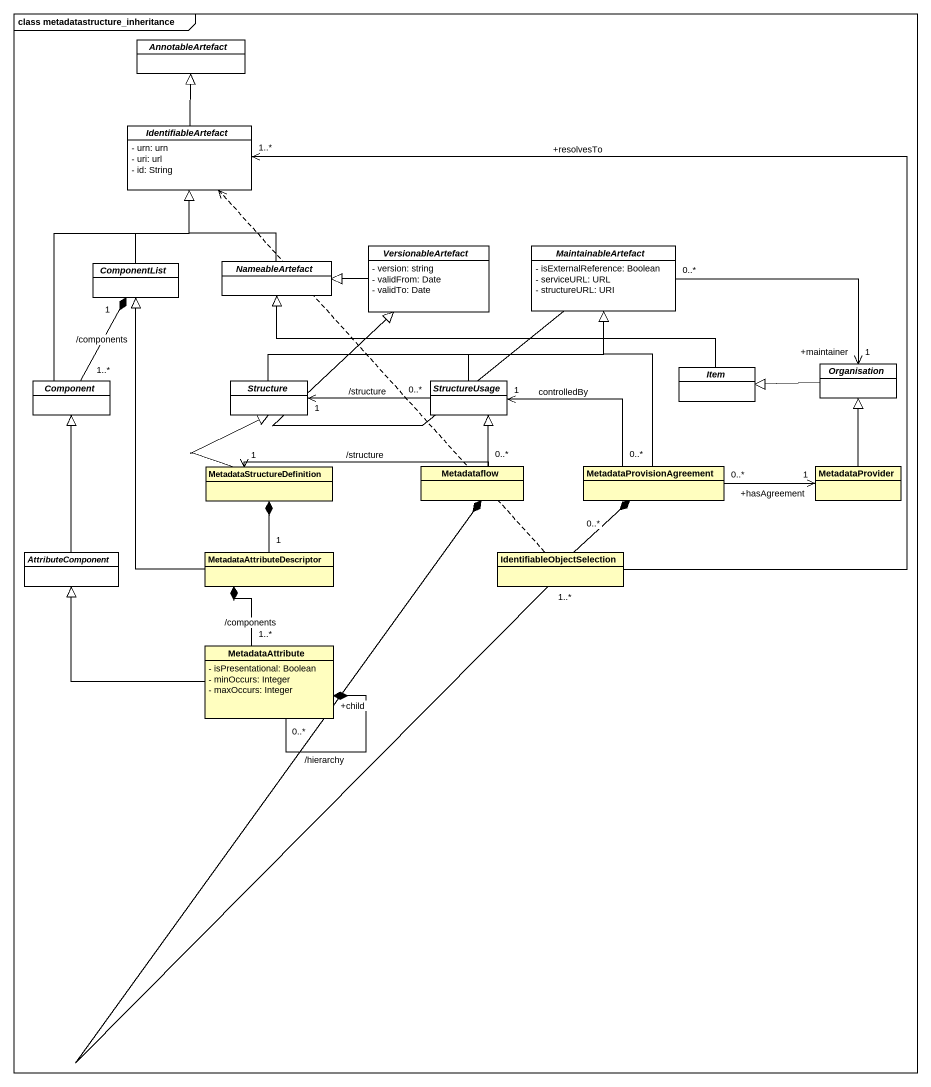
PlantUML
@startuml
mainframe class metadatastructure_inheritance
hide circle
hide empty members
skinparam classAttributeIconSize 0
abstract class AnnotableArtefact #FFFFFF
abstract class IdentifiableArtefact #FFFFFF {
  - urn: urn
  - uri: url
  - id: String
}
abstract class ComponentList #FFFFFF
abstract class NameableArtefact #FFFFFF
abstract class VersionableArtefact #FFFFFF {
  - version: string
  - validFrom: Date
  - validTo: Date
}
abstract class MaintainableArtefact #FFFFFF {
  - isExternalReference: Boolean
  - serviceURL: URL
  - structureURL: URI
}
abstract class "Component" as Component_ #FFFFFF
abstract class Structure #FFFFFF
abstract class StructureUsage #FFFFFF
abstract class Item #FFFFFF
abstract class Organisation #FFFFFF
class MetadataStructureDefinition #FFFEBF
class Metadataflow #FFFEBF
class MetadataProvisionAgreement #FFFEBF
class MetadataProvider #FFFEBF
abstract class AttributeComponent #FFFFFF
class MetadataAttributeDescriptor #FFFEBF
class IdentifiableObjectSelection #FFFEBF
class MetadataAttribute #FFFEBF {
  - isPresentational: Boolean
  - minOccurs: Integer
  - maxOccurs: Integer
}
IdentifiableArtefact -up-|> AnnotableArtefact
ComponentList -up-|> IdentifiableArtefact
NameableArtefact -up-|> IdentifiableArtefact
VersionableArtefact -left-|> NameableArtefact
MaintainableArtefact -left-|> VersionableArtefact
MaintainableArtefact "0..*" -right-> "+maintainer\n1" Organisation
Component_ -up-|> IdentifiableArtefact
Component_ "1..*" -up-* "1" ComponentList : /components
Structure -right-|> MaintainableArtefact
StructureUsage -up-|> MaintainableArtefact
StructureUsage "0..*" -left-> "1" Structure : /structure
Item -left-|> NameableArtefact
Organisation -left-|> Item
MetadataStructureDefinition -up-|> Structure
MetadataStructureDefinition "1" <-right- "0..*" Metadataflow : /structure
Metadataflow -up-|> StructureUsage
MetadataProvisionAgreement -up-|> MaintainableArtefact
MetadataProvisionAgreement "0..*" -left-> "1" StructureUsage : controlledBy
MetadataProvisionAgreement "0..*" -right-> "+hasAgreement\n1" MetadataProvider
MetadataProvider -up-|> Organisation
AttributeComponent -up-|> Component_
MetadataAttributeDescriptor -up-|> ComponentList
MetadataAttributeDescriptor "1" -up-* MetadataStructureDefinition
IdentifiableObjectSelection .up.> IdentifiableArtefact
IdentifiableObjectSelection -up-> "1..*" IdentifiableArtefact : +resolvesTo
IdentifiableObjectSelection "1..*" -up-* Metadataflow
IdentifiableObjectSelection "0..*" -up-* MetadataProvisionAgreement
MetadataAttribute -left-|> AttributeComponent
MetadataAttribute "1..*" -up-* MetadataAttributeDescriptor : /components
MetadataAttribute "0..*" --* "+child" MetadataAttribute : /hierarchy
@enduml
